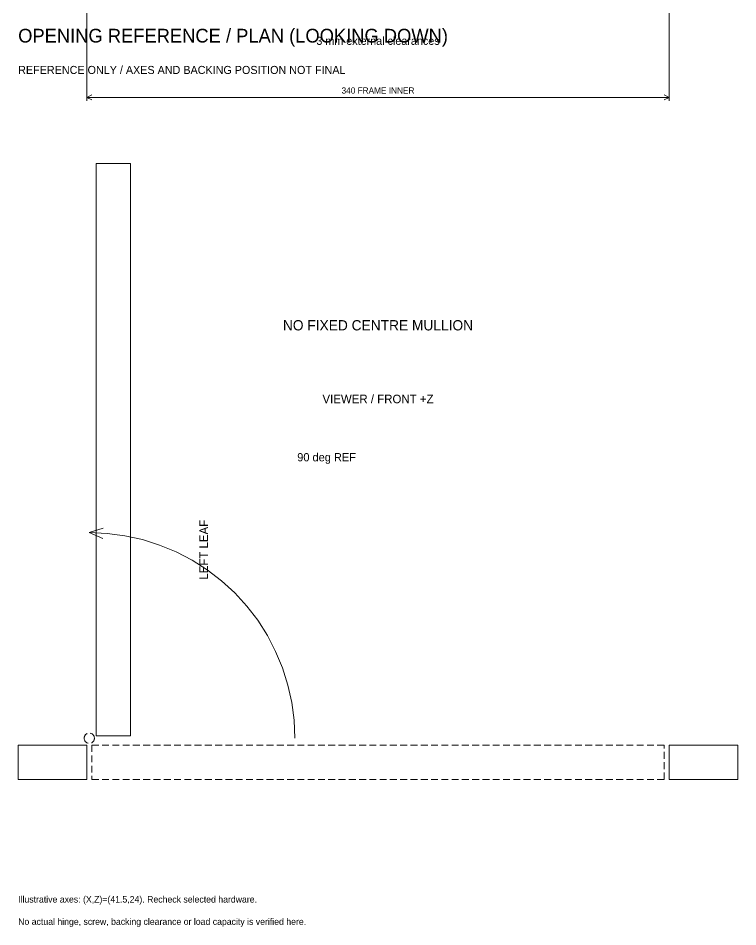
# Model space of a CAD drawing. Header units: millimetres. Extents: x -29 to 2440, y -456 to 1090.
# Drawn here: x 1350 to 1770, y -456 to 74 of the extents above; entities that cross this region are included whole.
import ezdxf
from ezdxf.enums import TextEntityAlignment as Align

# ---------------------------------------------------------------- set-up
doc = ezdxf.new("R2010")
doc.units = ezdxf.units.MM
doc.linetypes.add('REF_DASH', pattern=[6, 4, -2])
for name, color, linetype, lineweight in [('ASSEMBLY_REFERENCE', 8, 'Continuous', 18), ('DIMENSIONS', 3, 'Continuous', 18), ('HINGE_REF', 4, 'REF_DASH', 18), ('NOTES', 7, 'Continuous', 18)]:
    doc.layers.add(name, color=color, linetype=linetype, lineweight=lineweight)

msp = doc.modelspace()

# ---------------------------------------------------------------- linework, layer by layer
at = {"layer": 'ASSEMBLY_REFERENCE'}
for p, q in [((1391.5, -226), (1399.62, -223.35)), ((1401.96, -226.46), (1391.5, -226)), ((1391.5, -226), (1399.36, -229.35)), ((1412.34, -227.82), (1401.96, -226.46)), ((1422.56, -230.09), (1412.34, -227.82)), ((1432.54, -233.24), (1422.56, -230.09)), ((1442.21, -237.24), (1432.54, -233.24)), ((1451.5, -242.08), (1442.21, -237.24)), ((1460.33, -247.7), (1451.5, -242.08)), ((1468.63, -254.07), (1460.33, -247.7)), ((1476.35, -261.15), (1468.63, -254.07)), ((1483.43, -268.87), (1476.35, -261.15)), ((1489.8, -277.17), (1483.43, -268.87)), ((1495.42, -286), (1489.8, -277.17)), ((1500.26, -295.29), (1495.42, -286)), ((1504.26, -304.96), (1500.26, -295.29)), ((1507.41, -314.94), (1504.26, -304.96)), ((1509.68, -325.16), (1507.41, -314.94)), ((1511.04, -335.54), (1509.68, -325.16)), ((1511.5, -346), (1511.04, -335.54))]:
    msp.add_line(p, q, dxfattribs=at)
for points in [[(1415.5, -10.5), (1395.5, -10.5), (1395.5, -344.5), (1415.5, -344.5)], [(1390, -370), (1390, -350), (1350, -350), (1350, -370)], [(1770, -370), (1770, -350), (1730, -350), (1730, -370)]]:
    msp.add_lwpolyline(points, close=True, dxfattribs=at)
at = {"layer": 'ASSEMBLY_REFERENCE', "linetype": 'REF_DASH'}
msp.add_lwpolyline([(1727, -370), (1727, -350), (1393, -350), (1393, -370)], close=True, dxfattribs=at)
at = {"layer": 'DIMENSIONS'}
for p, q in [((1390, 140), (1390, 26)), ((1730, 140), (1730, 26)), ((1390, 28), (1393, 29.5)), ((1390, 28), (1730, 28)), ((1390, 28), (1393, 26.5)), ((1730, 28), (1727, 29.5)), ((1730, 28), (1727, 26.5))]:
    msp.add_line(p, q, dxfattribs=at)
at = {"layer": 'HINGE_REF'}
msp.add_lwpolyline([(1394.5, -346, 1), (1388.5, -346, 1)], format="xyb", close=True, dxfattribs=at)

# ---------------------------------------------------------------- texts
at = {"layer": 'ASSEMBLY_REFERENCE'}
msp.add_text('90 deg REF', height=4.8, dxfattribs=at).set_placement((1530, -182), align=Align.MIDDLE_CENTER)
msp.add_text('LEFT LEAF', height=5, rotation=90, dxfattribs=at).set_placement((1458.3, -236), align=Align.MIDDLE_CENTER)
at = {"layer": 'DIMENSIONS'}
msp.add_text('340 FRAME INNER', height=3.6, dxfattribs=at).set_placement((1560, 32), align=Align.MIDDLE_CENTER)
at = {"layer": 'NOTES'}
for s, height, p in [('OPENING REFERENCE / PLAN (LOOKING DOWN)', 8, (1350, 64)), ('REFERENCE ONLY / AXES AND BACKING POSITION NOT FINAL', 4.7, (1350, 44)), ('Illustrative axes: (X,Z)=(41.5,24). Recheck selected hardware.', 3.8, (1350, -440)), ('No actual hinge, screw, backing clearance or load capacity is verified here.', 3.8, (1350, -453))]:
    msp.add_text(s, height=height, dxfattribs=at).set_placement(p, align=Align.MIDDLE_LEFT)
for s, height, p in [('3 mm external clearances', 4.7, (1560, 61)), ('NO FIXED CENTRE MULLION', 6, (1560, -105)), ('VIEWER / FRONT +Z', 5, (1560, -148))]:
    msp.add_text(s, height=height, dxfattribs=at).set_placement(p, align=Align.MIDDLE_CENTER)

doc.saveas('drawing.dxf')
